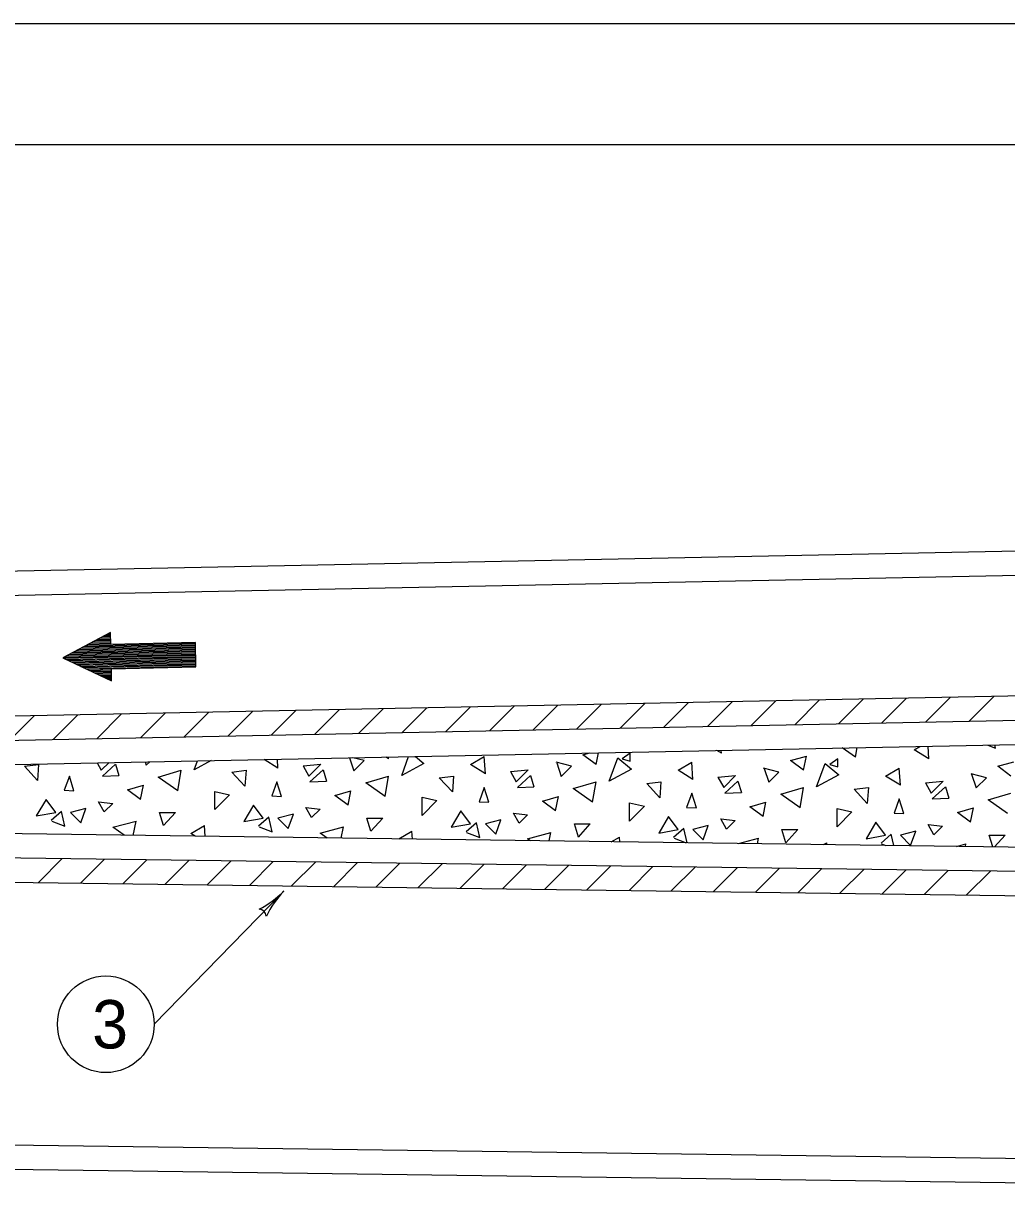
# Model space of a CAD drawing. Extents: x 1000 to 1036.3, y 1000 to 1022.
# Drawn here: x 1024.014 to 1028.079, y 1017.118 to 1022 of the extents above; entities that cross this region are included whole.
import ezdxf

# ---------------------------------------------------------------- set-up
doc = ezdxf.new("R2010")
doc.units = 0
doc.layers.add('Level 1', color=7, linetype='Continuous')
doc.layers.add('Level 10', color=7, linetype='Continuous')

msp = doc.modelspace()

# ---------------------------------------------------------------- linework, layer by layer
at = {"layer": 'Level 1'}
for p, q in [((1025.9408, 1019.0763), (1026.0428, 1019.1784)), ((1026.1211, 1019.0799), (1026.2232, 1019.182)), ((1026.3015, 1019.0836), (1026.4035, 1019.1856)), ((1026.4818, 1019.0872), (1026.5839, 1019.1892)), ((1026.6623, 1019.0908), (1026.7643, 1019.1928)), ((1026.8427, 1019.0943), (1026.9447, 1019.1964)), ((1027.023, 1019.098), (1027.1251, 1019.2)), ((1027.2034, 1019.1016), (1027.3054, 1019.2037)), ((1027.3838, 1019.1052), (1027.4858, 1019.2073)), ((1027.5642, 1019.1088), (1027.6663, 1019.2108)), ((1027.7446, 1019.1124), (1027.8466, 1019.2144)), ((1027.9249, 1019.116), (1028.027, 1019.2181)), ((1023.9565, 1019.0367), (1024.0585, 1019.1387)), ((1024.1369, 1019.0403), (1024.2389, 1019.1423)), ((1024.3173, 1019.0438), (1024.4193, 1019.1459)), ((1024.4977, 1019.0475), (1024.5997, 1019.1495)), ((1024.678, 1019.0511), (1024.7801, 1019.1532)), ((1024.8584, 1019.0547), (1024.9605, 1019.1568)), ((1025.0388, 1019.0583), (1025.1408, 1019.1603)), ((1025.2192, 1019.0619), (1025.3213, 1019.1639)), ((1025.3996, 1019.0655), (1025.5016, 1019.1676)), ((1025.5799, 1019.0691), (1025.682, 1019.1712)), ((1025.7603, 1019.0728), (1025.8624, 1019.1748)), ((1021.4549, 1018.8867), (1031.375, 1019.085)), ((1026.3817, 1018.9366), (1026.3914, 1018.9853)), ((1026.5231, 1018.9837), (1026.4901, 1018.9601)), ((1026.5231, 1018.9507), (1026.5231, 1018.9837)), ((1026.9002, 1018.9837), (1026.8994, 1018.9955)), ((1027.4541, 1018.9672), (1027.462, 1019.0068)), ((1027.7582, 1018.9601), (1027.7547, 1019.0126)), ((1028.0015, 1019.0176), (1028.0339, 1019.0049)), ((1028.0339, 1019.0049), (1028.0308, 1019.0182)), ((1024.0176, 1018.9295), (1024.0765, 1018.9366)), ((1024.0765, 1018.9366), (1024.0718, 1018.8706)), ((1024.3186, 1018.9439), (1024.3358, 1018.913)), ((1024.3358, 1018.913), (1024.3677, 1018.9449)), ((1024.3404, 1018.8894), (1024.3947, 1018.9389)), ((1024.3947, 1018.9389), (1024.4088, 1018.8918)), ((1024.5173, 1018.9479), (1024.5219, 1018.9342)), ((1024.5219, 1018.9342), (1024.536, 1018.9483)), ((1024.7905, 1018.9533), (1024.7199, 1018.9153)), ((1024.7199, 1018.9153), (1024.7334, 1018.9523)), ((1025.0664, 1018.9224), (1025.064, 1018.9588)), ((1025.1702, 1018.9318), (1025.2432, 1018.9389)), ((1025.1937, 1018.8894), (1025.2432, 1018.9389)), ((1025.3619, 1018.9648), (1025.3799, 1018.9106)), ((1025.4223, 1018.9531), (1025.3761, 1018.9651)), ((1025.3799, 1018.9106), (1025.4223, 1018.9531)), ((1025.5237, 1018.9601), (1025.5253, 1018.9681)), ((1025.5779, 1018.8918), (1025.6064, 1018.9697)), ((1025.6698, 1018.9413), (1025.5779, 1018.8918)), ((1025.6351, 1018.9703), (1025.6698, 1018.9413)), ((1025.9243, 1018.8988), (1025.9197, 1018.9696)), ((1026.2803, 1018.9295), (1026.2167, 1018.946)), ((1026.219, 1018.9436), (1026.2378, 1018.8871)), ((1026.4358, 1018.8682), (1026.4712, 1018.9648)), ((1026.4712, 1018.9648), (1026.5278, 1018.9177)), ((1026.4901, 1018.9601), (1026.5231, 1018.9507)), ((1026.7823, 1018.8753), (1026.7776, 1018.946)), ((1027.2396, 1018.913), (1027.2514, 1018.9719)), ((1027.2938, 1018.8446), (1027.3292, 1018.9413)), ((1027.3292, 1018.9413), (1027.3858, 1018.8941)), ((1027.381, 1018.9601), (1027.348, 1018.9366)), ((1027.348, 1018.9366), (1027.381, 1018.9271)), ((1027.381, 1018.9271), (1027.381, 1018.9601)), ((1024.0718, 1018.8706), (1024.0176, 1018.9295)), ((1024.2038, 1018.8894), (1024.1825, 1018.8305)), ((1024.2226, 1018.8281), (1024.2038, 1018.8894)), ((1024.3404, 1018.8894), (1024.4088, 1018.8918)), ((1024.6516, 1018.8281), (1024.6658, 1018.913)), ((1024.8755, 1018.9059), (1024.9344, 1018.913)), ((1024.9298, 1018.847), (1024.8755, 1018.9059)), ((1024.9344, 1018.913), (1024.9298, 1018.847)), ((1025.1702, 1018.9318), (1025.1937, 1018.8894)), ((1025.1984, 1018.8658), (1025.2526, 1018.9153)), ((1025.2526, 1018.9153), (1025.2668, 1018.8682)), ((1025.5095, 1018.8046), (1025.5237, 1018.8894)), ((1025.7334, 1018.8823), (1025.7924, 1018.8894)), ((1025.7924, 1018.8894), (1025.7877, 1018.8234)), ((1026.0281, 1018.9083), (1026.1012, 1018.9153)), ((1026.0281, 1018.9083), (1026.0517, 1018.8658)), ((1026.0517, 1018.8658), (1026.1012, 1018.9153)), ((1026.0563, 1018.8423), (1026.1106, 1018.8918)), ((1026.1106, 1018.8918), (1026.1248, 1018.8446)), ((1026.2378, 1018.8871), (1026.2803, 1018.9295)), ((1026.5278, 1018.9177), (1026.4358, 1018.8682)), ((1026.886, 1018.8847), (1026.9591, 1018.8918)), ((1026.886, 1018.8847), (1026.9096, 1018.8423)), ((1026.9096, 1018.8423), (1026.9591, 1018.8918)), ((1027.1383, 1018.9059), (1027.0746, 1018.9224)), ((1027.0769, 1018.9201), (1027.0958, 1018.8635)), ((1027.0958, 1018.8635), (1027.1383, 1018.9059)), ((1027.3858, 1018.8941), (1027.2938, 1018.8446)), ((1027.6403, 1018.8517), (1027.6356, 1018.9224)), ((1027.9962, 1018.8823), (1027.9326, 1018.8988)), ((1027.9349, 1018.8965), (1027.9538, 1018.8399)), ((1024.4984, 1018.7928), (1024.5102, 1018.8517)), ((1025.0617, 1018.8658), (1025.0405, 1018.8069)), ((1025.0806, 1018.8046), (1025.0617, 1018.8658)), ((1025.1984, 1018.8658), (1025.2668, 1018.8682)), ((1025.7877, 1018.8234), (1025.7334, 1018.8823)), ((1025.9197, 1018.8423), (1025.8984, 1018.7833)), ((1025.9385, 1018.781), (1025.9197, 1018.8423)), ((1026.0563, 1018.8423), (1026.1248, 1018.8446)), ((1026.3675, 1018.781), (1026.3817, 1018.8658)), ((1026.5914, 1018.8588), (1026.6503, 1018.8658)), ((1026.6456, 1018.7998), (1026.5914, 1018.8588)), ((1026.6503, 1018.8658), (1026.6456, 1018.7998)), ((1026.9143, 1018.8187), (1026.9685, 1018.8682)), ((1026.9685, 1018.8682), (1026.9827, 1018.8211)), ((1027.2254, 1018.7574), (1027.2396, 1018.8423)), ((1027.4493, 1018.8352), (1027.5083, 1018.8423)), ((1027.5083, 1018.8423), (1027.5036, 1018.7763)), ((1027.744, 1018.8611), (1027.8171, 1018.8682)), ((1027.744, 1018.8611), (1027.7676, 1018.8187)), ((1027.7676, 1018.8187), (1027.8171, 1018.8682)), ((1027.7723, 1018.7951), (1027.8265, 1018.8446)), ((1027.8265, 1018.8446), (1027.8407, 1018.7975)), ((1027.9538, 1018.8399), (1027.9962, 1018.8823)), ((1024.1071, 1018.7928), (1024.067, 1018.7244)), ((1024.1472, 1018.7386), (1024.1071, 1018.7928)), ((1024.1825, 1018.8305), (1024.2226, 1018.8281)), ((1024.8048, 1018.7503), (1024.8661, 1018.8116)), ((1025.0405, 1018.8069), (1025.0806, 1018.8046)), ((1025.3563, 1018.7692), (1025.3681, 1018.8281)), ((1025.6628, 1018.7268), (1025.724, 1018.7881)), ((1026.2143, 1018.7457), (1026.2261, 1018.8046)), ((1026.7776, 1018.8187), (1026.7564, 1018.7598)), ((1026.7965, 1018.7574), (1026.7776, 1018.8187)), ((1026.9143, 1018.8187), (1026.9827, 1018.8211)), ((1027.5036, 1018.7763), (1027.4493, 1018.8352)), ((1027.6356, 1018.7951), (1027.6143, 1018.7362)), ((1027.6544, 1018.7338), (1027.6356, 1018.7951)), ((1027.7723, 1018.7951), (1027.8407, 1018.7975)), ((1024.067, 1018.7244), (1024.1472, 1018.7386)), ((1024.1708, 1018.7433), (1024.1283, 1018.7056)), ((1024.1849, 1018.682), (1024.1708, 1018.7433)), ((1024.2721, 1018.7551), (1024.2085, 1018.7386)), ((1024.2085, 1018.7386), (1024.2509, 1018.6962)), ((1024.2509, 1018.6962), (1024.2721, 1018.7551)), ((1024.3475, 1018.7409), (1024.3829, 1018.7763)), ((1024.5927, 1018.6843), (1024.6422, 1018.7386)), ((1024.9651, 1018.7692), (1024.925, 1018.7008)), ((1025.0052, 1018.715), (1024.9651, 1018.7692)), ((1025.2055, 1018.7173), (1025.2408, 1018.7527)), ((1025.823, 1018.7457), (1025.7829, 1018.6773)), ((1025.8631, 1018.6914), (1025.823, 1018.7457)), ((1025.8984, 1018.7833), (1025.9385, 1018.781)), ((1026.5207, 1018.7032), (1026.582, 1018.7645)), ((1026.7564, 1018.7598), (1026.7965, 1018.7574)), ((1027.0723, 1018.7221), (1027.084, 1018.781)), ((1027.3787, 1018.6797), (1027.4399, 1018.7409)), ((1027.9302, 1018.6985), (1027.942, 1018.7574)), ((1024.1307, 1018.7032), (1024.1849, 1018.682)), ((1024.4676, 1018.6438), (1024.4795, 1018.7032)), ((1024.925, 1018.7008), (1025.0052, 1018.715)), ((1025.0287, 1018.7197), (1024.9863, 1018.682)), ((1025.0428, 1018.6584), (1025.0287, 1018.7197)), ((1025.1301, 1018.7315), (1025.0664, 1018.715)), ((1025.0664, 1018.715), (1025.1088, 1018.6726)), ((1025.1088, 1018.6726), (1025.1301, 1018.7315)), ((1025.4506, 1018.6608), (1025.5001, 1018.715)), ((1025.7829, 1018.6773), (1025.8631, 1018.6914)), ((1025.8867, 1018.6962), (1025.8443, 1018.6584)), ((1025.9008, 1018.6348), (1025.8867, 1018.6962)), ((1025.988, 1018.7079), (1025.9243, 1018.6914)), ((1025.9243, 1018.6914), (1025.9668, 1018.649)), ((1025.9668, 1018.649), (1025.988, 1018.7079)), ((1026.0634, 1018.6938), (1026.0988, 1018.7292)), ((1026.3086, 1018.6372), (1026.3581, 1018.6914)), ((1026.681, 1018.7221), (1026.6409, 1018.6537)), ((1026.7211, 1018.6678), (1026.681, 1018.7221)), ((1026.9214, 1018.6702), (1026.9568, 1018.7056)), ((1027.5389, 1018.6985), (1027.4988, 1018.6302)), ((1027.579, 1018.6443), (1027.5389, 1018.6985)), ((1027.6143, 1018.7362), (1027.6544, 1018.7338)), ((1034.8727, 1018.5049), (1021.4589, 1018.6838)), ((1024.7653, 1018.6398), (1024.7623, 1018.6843)), ((1024.9887, 1018.6797), (1025.0428, 1018.6584)), ((1025.328, 1018.6323), (1025.3375, 1018.6797)), ((1025.6225, 1018.6283), (1025.6203, 1018.6608)), ((1025.8466, 1018.6561), (1025.9008, 1018.6348)), ((1026.1883, 1018.6208), (1026.1954, 1018.6561)), ((1026.6409, 1018.6537), (1026.7211, 1018.6678)), ((1026.7446, 1018.6726), (1026.7022, 1018.6348)), ((1026.7583, 1018.6132), (1026.7446, 1018.6726)), ((1026.846, 1018.6843), (1026.7823, 1018.6678)), ((1026.7823, 1018.6678), (1026.8248, 1018.6254)), ((1026.8248, 1018.6254), (1026.846, 1018.6843)), ((1027.1665, 1018.6137), (1027.216, 1018.6678)), ((1027.4988, 1018.6302), (1027.579, 1018.6443)), ((1027.6026, 1018.649), (1027.5602, 1018.6113)), ((1027.6135, 1018.6018), (1027.6026, 1018.649)), ((1027.7039, 1018.6608), (1027.6403, 1018.6443)), ((1027.6403, 1018.6443), (1027.6828, 1018.6018)), ((1027.6828, 1018.6018), (1027.7039, 1018.6608)), ((1027.7793, 1018.6467), (1027.8147, 1018.682)), ((1028.0301, 1018.5962), (1028.074, 1018.6443)), ((1026.4796, 1018.6169), (1026.4783, 1018.6372)), ((1026.7046, 1018.6325), (1026.7538, 1018.6133)), ((1027.0488, 1018.6093), (1027.0534, 1018.6325)), ((1027.3368, 1018.6054), (1027.3363, 1018.6137)), ((1027.5625, 1018.6089), (1027.5797, 1018.6022)), ((1027.9091, 1018.5978), (1027.9113, 1018.6089)), ((1024.0759, 1018.4489), (1024.1746, 1018.5477)), ((1024.2503, 1018.4466), (1024.3491, 1018.5453)), ((1024.4248, 1018.4443), (1024.5235, 1018.543)), ((1024.5993, 1018.442), (1024.6979, 1018.5407)), ((1024.7737, 1018.4397), (1024.8724, 1018.5383)), ((1024.9482, 1018.4373), (1025.0468, 1018.536)), ((1025.1226, 1018.435), (1025.2213, 1018.5337)), ((1025.2971, 1018.4327), (1025.3958, 1018.5313)), ((1025.4715, 1018.4303), (1025.5702, 1018.529)), ((1025.6459, 1018.428), (1025.7447, 1018.5268)), ((1025.8204, 1018.4257), (1025.9191, 1018.5244)), ((1025.9948, 1018.4233), (1026.0936, 1018.5221)), ((1026.1693, 1018.421), (1026.268, 1018.5198)), ((1026.3438, 1018.4187), (1026.4424, 1018.5174)), ((1026.5182, 1018.4163), (1026.6169, 1018.5151)), ((1026.6927, 1018.4141), (1026.7913, 1018.5128)), ((1026.8671, 1018.4118), (1026.9658, 1018.5104)), ((1027.0415, 1018.4094), (1027.1403, 1018.5081)), ((1027.216, 1018.4071), (1027.3147, 1018.5058)), ((1027.3904, 1018.4048), (1027.4892, 1018.5034)), ((1027.5649, 1018.4024), (1027.6636, 1018.5012)), ((1027.7393, 1018.4001), (1027.8381, 1018.4988)), ((1027.9138, 1018.3978), (1028.0125, 1018.4965))]:
    msp.add_line(p, q, dxfattribs=at)
for points in [[(1015.375, 1019.4225), (1016.4848, 1019.4225), (1021.3658, 1019.6848), (1031.3718, 1019.885), (1034.8727, 1019.9666)], [(1015.375, 1019.3225), (1016.4874, 1019.3225), (1021.3694, 1019.5849), (1031.374, 1019.785), (1034.8727, 1019.8665)], [(1024.3495, 1019.47), (1024.3743, 1019.4706)], [(1024.3593, 1019.4753), (1024.3741, 1019.4756)], [(1024.3692, 1019.4805), (1024.374, 1019.4806)], [(1024.2412, 1019.4125), (1024.7254, 1019.4238)], [(1024.251, 1019.4177), (1024.7253, 1019.4288)], [(1024.2608, 1019.4229), (1024.7252, 1019.4338)], [(1024.2708, 1019.4282), (1024.7251, 1019.4388)], [(1024.2806, 1019.4334), (1024.3751, 1019.4356)], [(1024.2904, 1019.4386), (1024.3749, 1019.4406)], [(1024.2904, 1019.4386), (1024.3749, 1019.4406)], [(1024.3003, 1019.4438), (1024.3748, 1019.4456)], [(1024.3101, 1019.4491), (1024.3747, 1019.4506)], [(1024.3199, 1019.4543), (1024.3746, 1019.4556)], [(1024.3298, 1019.4596), (1024.3745, 1019.4606)], [(1024.3396, 1019.4648), (1024.3743, 1019.4656)], [(1024.1805, 1019.376), (1024.7263, 1019.3888)], [(1024.1822, 1019.3811), (1024.7261, 1019.3938)], [(1024.1907, 1019.3713), (1024.7263, 1019.3838)], [(1024.1907, 1019.3713), (1024.7263, 1019.3838)], [(1024.192, 1019.3863), (1024.726, 1019.3988)], [(1024.2008, 1019.3665), (1024.7265, 1019.3788)], [(1024.2018, 1019.3915), (1024.7259, 1019.4038)], [(1024.211, 1019.3618), (1024.7266, 1019.3738)], [(1024.2117, 1019.3968), (1024.7258, 1019.4088)], [(1024.2215, 1019.402), (1024.7257, 1019.4138)], [(1024.2313, 1019.4073), (1024.7255, 1019.4188)], [(1024.2211, 1019.357), (1024.7267, 1019.3688)], [(1024.2313, 1019.3523), (1024.7268, 1019.3638)], [(1024.2414, 1019.3474), (1024.7269, 1019.3588)], [(1024.2516, 1019.3427), (1024.7271, 1019.3538)], [(1024.2618, 1019.3379), (1024.7272, 1019.3488)], [(1024.2719, 1019.3332), (1024.7273, 1019.3438)], [(1024.2769, 1019.3308), (1024.7273, 1019.3413)], [(1024.2871, 1019.326), (1024.3776, 1019.3281)], [(1034.8727, 1019.285), (1031.374, 1019.285), (1021.3694, 1019.0849), (1016.3698, 1018.8223)], [(1024.2973, 1019.3213), (1024.3777, 1019.3231)], [(1024.3074, 1019.3165), (1024.3778, 1019.3181)], [(1024.3176, 1019.3118), (1024.3779, 1019.3132)], [(1024.3278, 1019.3069), (1024.378, 1019.3082)], [(1024.3378, 1019.3022), (1024.3782, 1019.3032)], [(1024.348, 1019.2974), (1024.3783, 1019.2982)], [(1024.3582, 1019.2927), (1024.3783, 1019.2932)], [(1024.3683, 1019.2879), (1024.3785, 1019.2882)], [(1024.3785, 1019.2832), (1024.3786, 1019.2832)], [(1021.128, 1018.9721), (1021.373, 1018.985), (1031.375, 1019.185), (1034.8727, 1019.185)], [(1026.3817, 1018.9366), (1026.3274, 1018.9766), (1026.3556, 1018.9847)], [(1026.9002, 1018.9837), (1026.8815, 1018.9952)], [(1027.4541, 1018.9672), (1027.3998, 1019.0055)], [(1027.7582, 1018.9601), (1027.6968, 1018.9978), (1027.721, 1019.0119)], [(1025.0664, 1018.9224), (1025.009, 1018.9578)], [(1025.5237, 1018.9601), (1025.5133, 1018.9678)], [(1025.9243, 1018.8988), (1025.8631, 1018.9366), (1025.9197, 1018.9696)], [(1026.7823, 1018.8753), (1026.7211, 1018.913), (1026.7776, 1018.946)], [(1027.2396, 1018.913), (1027.1854, 1018.9531), (1027.2514, 1018.9719)], [(1028.0976, 1018.8894), (1028.0433, 1018.9295), (1028.1093, 1018.9483)], [(1024.6516, 1018.8281), (1024.5714, 1018.8847), (1024.6658, 1018.913)], [(1025.5095, 1018.8046), (1025.4294, 1018.8611), (1025.5237, 1018.8894)], [(1027.6403, 1018.8517), (1027.579, 1018.8894), (1027.6356, 1018.9224)], [(1024.4984, 1018.7928), (1024.4442, 1018.8328), (1024.5102, 1018.8517)], [(1026.3675, 1018.781), (1026.2873, 1018.8376), (1026.3817, 1018.8658)], [(1027.2254, 1018.7574), (1027.1453, 1018.814), (1027.2396, 1018.8423)], [(1024.8048, 1018.7503), (1024.8048, 1018.8258), (1024.8661, 1018.8116)], [(1025.3563, 1018.7692), (1025.3021, 1018.8093), (1025.3681, 1018.8281)], [(1025.6628, 1018.7268), (1025.6628, 1018.8022), (1025.724, 1018.7881)], [(1026.2143, 1018.7457), (1026.1601, 1018.7857), (1026.2261, 1018.8046)], [(1028.0834, 1018.7338), (1028.0033, 1018.7904), (1028.0976, 1018.8187)], [(1024.3475, 1018.7409), (1024.3239, 1018.7833), (1024.3829, 1018.7763)], [(1024.5927, 1018.6843), (1024.5762, 1018.7386), (1024.6422, 1018.7386)], [(1025.2055, 1018.7173), (1025.1819, 1018.7598), (1025.2408, 1018.7527)], [(1026.5207, 1018.7032), (1026.5207, 1018.7786), (1026.582, 1018.7645)], [(1027.0723, 1018.7221), (1027.018, 1018.7622), (1027.084, 1018.781)], [(1027.3787, 1018.6797), (1027.3787, 1018.7551), (1027.4399, 1018.7409)], [(1027.9302, 1018.6985), (1027.876, 1018.7386), (1027.942, 1018.7574)], [(1024.4297, 1018.6443), (1024.3829, 1018.6773), (1024.4795, 1018.7032)], [(1025.4506, 1018.6608), (1025.4341, 1018.715), (1025.5001, 1018.715)], [(1026.0634, 1018.6938), (1026.0398, 1018.7362), (1026.0988, 1018.7292)], [(1026.3086, 1018.6372), (1026.2921, 1018.6914), (1026.3581, 1018.6914)], [(1026.9214, 1018.6702), (1026.8978, 1018.7127), (1026.9568, 1018.7056)], [(1027.7793, 1018.6467), (1027.7558, 1018.6891), (1027.8147, 1018.682)], [(1024.7238, 1018.6403), (1024.7058, 1018.6513), (1024.7623, 1018.6843)], [(1025.2702, 1018.633), (1025.2408, 1018.6537), (1025.3375, 1018.6797)], [(1025.566, 1018.6291), (1025.6203, 1018.6608)], [(1026.1107, 1018.6218), (1026.0988, 1018.6302), (1026.1954, 1018.6561)], [(1027.1665, 1018.6137), (1027.15, 1018.6678), (1027.216, 1018.6678)], [(1028.0226, 1018.5963), (1028.008, 1018.6443), (1028.074, 1018.6443)], [(1026.4443, 1018.6173), (1026.4783, 1018.6372)], [(1026.9708, 1018.6103), (1027.0534, 1018.6325)], [(1027.3225, 1018.6057), (1027.3363, 1018.6137)], [(1027.8718, 1018.5983), (1027.9113, 1018.6089)], [(1034.8727, 1018.405), (1021.5171, 1018.5831)], [(1015.375, 1018.5225), (1016.375, 1018.5225), (1021.3737, 1018.485), (1034.8727, 1018.3049)], [(1024.5545, 1017.8631), (1025.0908, 1018.414)], [(1015.3757, 1017.5184), (1021.3753, 1017.3984), (1034.875, 1017.2184)], [(1015.3737, 1017.4184), (1021.3737, 1017.2984), (1034.8737, 1017.1184)]]:
    msp.add_lwpolyline(points, dxfattribs=at)
msp.add_lwpolyline([(1024.1763, 1019.378), (1024.3786, 1019.2831), (1024.3774, 1019.3331), (1024.7273, 1019.3413), (1024.725, 1019.4412), (1024.3751, 1019.433), (1024.3739, 1019.483)], close=True, dxfattribs=at)
msp.add_circle((1024.3545, 1017.8631), 0.2, dxfattribs=at)
for centre, radius, start, end in [((1024.8108, 1018.6865), 0.3906, 297.1201, 315.7668), ((1025.3707, 1018.1415), 0.3906, 135.7729, 154.4417), ((1025.3707, 1018.1415), 0.3906, 135.7607, 135.7729), ((1024.9871, 1018.3076), 0.0312, 4.5475, 86.6642)]:
    msp.add_arc(centre, radius, start, end, dxfattribs=at)
at = {"layer": 'Level 10'}
for p, q in [((1000, 1022), (1036, 1022)), ((1007, 1021.5), (1035.5, 1021.5))]:
    msp.add_line(p, q, dxfattribs=at)

# ---------------------------------------------------------------- texts
at = {"layer": 'Level 1'}
msp.add_text('3', height=0.2, dxfattribs=at).set_placement((1024.2978, 1017.7631))

doc.saveas('drawing.dxf')
